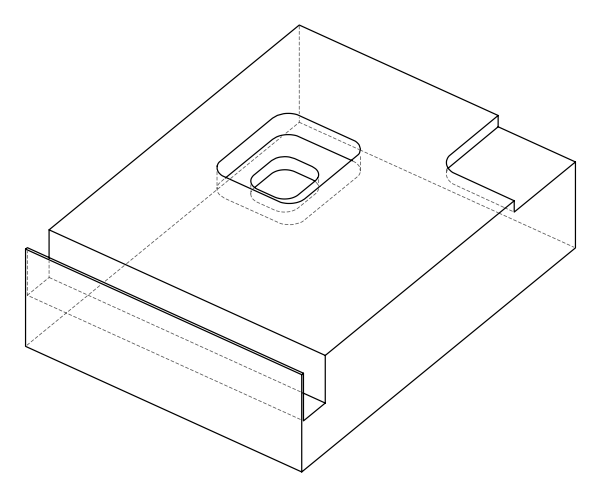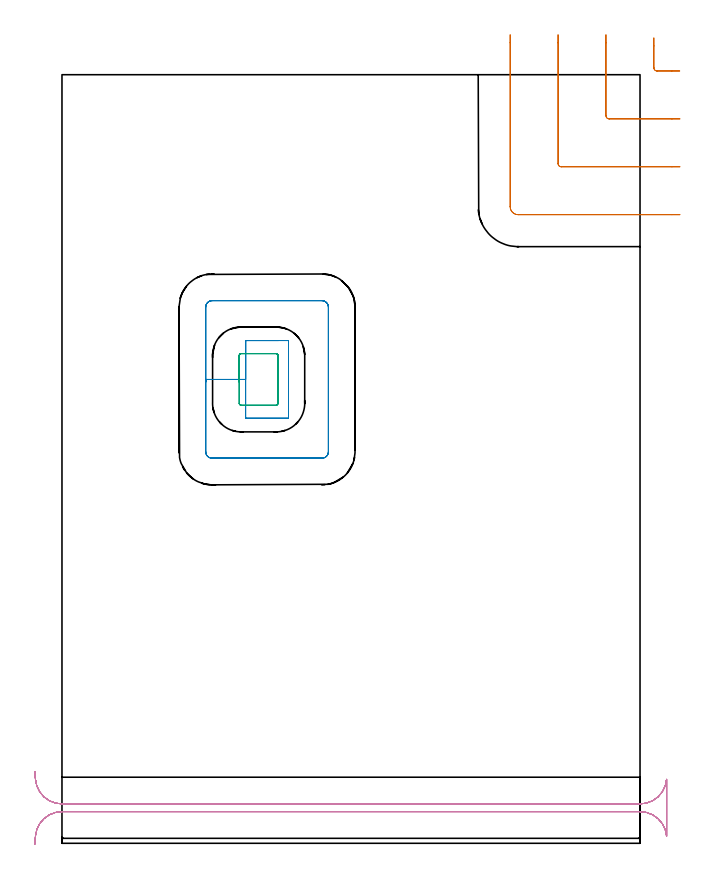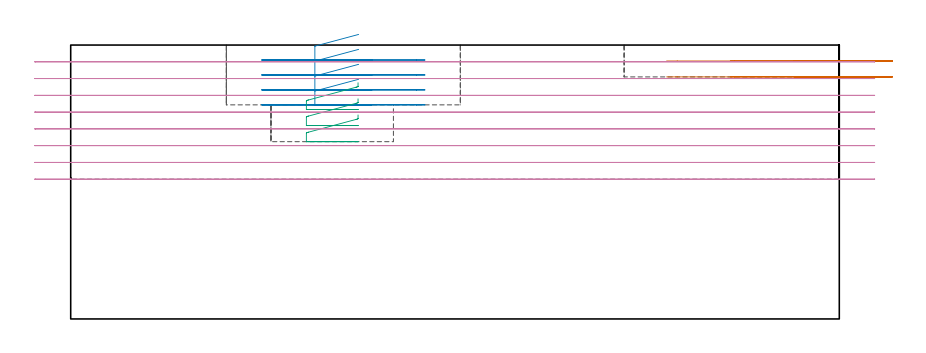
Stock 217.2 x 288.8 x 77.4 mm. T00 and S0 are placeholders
(PLAN: 4 operations, 1 tool changes, 13.6 min)
(1 MILL_CORNER_NOTCH_RECTANGULAR | CORNER_NOTCH_RECTANGULAR | UGT0201_106 | Follow Part, ap 6, ae 75% | 1.38 min | 34917 mm3)
(2 MILL_RECTANGULAR_POCKET | POCKET_RECTANGULAR_STRAIGHT | UGT0201_094 | Follow Part, ap 5, ae 75% | 2.96 min | 86256 mm3)
(3 MILL_RECTANGULAR_POCKET_1 | POCKET_RECTANGULAR_STRAIGHT_1 | UGT0201_094 | Follow Part, ap 5, ae 75% | 0.77 min | 13155 mm3)
(4 MILL_RECTANGULAR_SLOT | SLOT_RECTANGULAR | UGT0201_094 | Follow Part, ap 5, ae 75% | 8.47 min | 188603 mm3)
(TOOL UGT0201_106 | End Mill 24 mm | D24 FL25 Z2)
(TOOL UGT0201_094 | End mill 20 mm | D20 FL38 Z4)
(OP 1 MILL_CORNER_NOTCH_RECTANGULAR)
G17 G21 G94 G90
T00 M6
G54
G17 G0 G90 X222.4 Y302.615 S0 M3
G43 Z87.4 H0
Z72.9
G94 G1 Y299.615 F250.
Y291.395 F500.
G3 X223.595 Y290.2 R1.2
G1 X229.118
X232.118 F250.
G0 Z87.4
X204.4 Y303.8
Z72.9
G1 Y300.8
Y273.395 F500.
G3 X205.595 Y272.2 R1.2
G1 X229.2
X232.2 F250.
G0 Z87.4
X186.4 Y303.8
Z72.9
G1 Y300.8
Y255.396 F500.
G3 X187.596 Y254.2 R1.2
G1 X229.2
X232.2 F250.
G0 Z87.4
X168.4 Y303.8
Z72.9
G1 Y300.8
Y239.2 F500.
G3 X171.4 Y236.2 R3.
G1 X229.2
X232.2 F250.
G0 Z87.4
X222.4 Y302.615
Z68.4
G1 Y299.615
Y291.395 F500.
G3 X223.595 Y290.2 R1.2
G1 X229.118
X232.118 F250.
G0 Z87.4
X204.4 Y303.8
Z68.4
G1 Y300.8
Y273.395 F500.
G3 X205.595 Y272.2 R1.2
G1 X229.2
X232.2 F250.
G0 Z87.4
X186.4 Y303.8
Z68.4
G1 Y300.8
Y255.396 F500.
G3 X187.596 Y254.2 R1.2
G1 X229.2
X232.2 F250.
G0 Z87.4
X168.4 Y303.8
Z68.4
G1 Y300.8
Y239.2 F500.
G3 X171.4 Y236.2 R3.
G1 X229.2
X232.2 F250.
G0 Z87.4
M5
M2
(OP 2 MILL_RECTANGULAR_POCKET)
G17 G21 G94 G90
T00 M6
G54
G17 G0 G90 X81.364 Y188.9 S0 M3
G43 Z87.4 H0
Z80.4
G94 G1 X69. Z77.087 F250.
Y174.3 Z73.175
Y159.7 F500.
X85.1
Y188.9
X69.
Y174.3
X54.
Y147.1
G3 X56.4 Y144.7 R2.4
G1 X97.7
G3 X100.1 Y147.1 R2.4
G1 Y201.5
G3 X97.7 Y203.9 R2.4
G1 X56.4
G3 X54. Y201.5 R2.4
G1 Y174.3
Y173.3
G0 X81.364 Y188.9 Z76.175
G1 X69. Z72.862 F250.
Y174.3 Z68.95
Y159.7 F500.
X85.1
Y188.9
X69.
Y174.3
X54.
Y147.1
G3 X56.4 Y144.7 R2.4
G1 X97.7
G3 X100.1 Y147.1 R2.4
G1 Y201.5
G3 X97.7 Y203.9 R2.4
G1 X56.4
G3 X54. Y201.5 R2.4
G1 Y174.3
Y173.3
G0 X81.364 Y188.9 Z71.95
G1 X69. Z68.637 F250.
Y174.3 Z64.725
Y159.7 F500.
X85.1
Y188.9
X69.
Y174.3
X54.
Y147.1
G3 X56.4 Y144.7 R2.4
G1 X97.7
G3 X100.1 Y147.1 R2.4
G1 Y201.5
G3 X97.7 Y203.9 R2.4
G1 X56.4
G3 X54. Y201.5 R2.4
G1 Y174.3
Y173.3
G0 X81.364 Y188.9 Z67.725
G1 X69. Z64.412 F250.
Y174.3 Z60.5
Y159.7 F500.
X85.1
Y188.9
X69.
Y174.3
X54.
Y147.1
G3 X56.4 Y144.7 R2.4
G1 X97.7
G3 X100.1 Y147.1 R2.4
G1 Y201.5
G3 X97.7 Y203.9 R2.4
G1 X56.4
G3 X54. Y201.5 R2.4
G1 Y174.3
Y173.3
G0 Z87.4
M5
M2
(OP 3 MILL_RECTANGULAR_POCKET_1)
G17 G21 G94 G90
T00 M6
G54
G17 G0 G90 X81.2 Y179.528 S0 M3
G43 Z87.4 H0
Z66.75
G94 G1 Y183.3 Z65.739 F250.
Y183.384 Z65.717
X81.134 Y183.608 Z65.654
X80.999 Y183.799 Z65.592
X80.808 Y183.934 Z65.529
X80.584 Y184. Z65.466
X67.216 Z61.885
X66.992 Y183.934 Z61.822
X66.801 Y183.799 Z61.759
X66.666 Y183.608 Z61.697
X66.6 Y183.384 Z61.634
Y174.3 Z59.2
Y165.3 F500.
G3 X67.3 Y164.6 R0.7
G1 X80.5
G3 X81.2 Y165.3 R0.7
G1 Y183.3
G3 X80.5 Y184. R0.7
G1 X67.3
G3 X66.6 Y183.3 R0.7
G1 Y174.3
Y173.3
G0 X81.2 Y179.528 Z62.2
G1 Y183.3 Z61.189 F250.
Y183.384 Z61.167
X81.134 Y183.608 Z61.104
X80.999 Y183.799 Z61.042
X80.808 Y183.934 Z60.979
X80.584 Y184. Z60.916
X67.216 Z57.335
X66.992 Y183.934 Z57.272
X66.801 Y183.799 Z57.209
X66.666 Y183.608 Z57.147
X66.6 Y183.384 Z57.084
Y174.3 Z54.65
Y165.3 F500.
G3 X67.3 Y164.6 R0.7
G1 X80.5
G3 X81.2 Y165.3 R0.7
G1 Y183.3
G3 X80.5 Y184. R0.7
G1 X67.3
G3 X66.6 Y183.3 R0.7
G1 Y174.3
Y173.3
G0 X81.2 Y179.528 Z57.65
G1 Y183.3 Z56.639 F250.
Y183.384 Z56.617
X81.134 Y183.608 Z56.554
X80.999 Y183.799 Z56.492
X80.808 Y183.934 Z56.429
X80.584 Y184. Z56.366
X67.216 Z52.785
X66.992 Y183.934 Z52.722
X66.801 Y183.799 Z52.659
X66.666 Y183.608 Z52.597
X66.6 Y183.384 Z52.534
Y174.3 Z50.1
Y165.3 F500.
G3 X67.3 Y164.6 R0.7
G1 X80.5
G3 X81.2 Y165.3 R0.7
G1 Y183.3
G3 X80.5 Y184. R0.7
G1 X67.3
G3 X66.6 Y183.3 R0.7
G1 Y174.3
Y173.3
G0 Z87.4
M5
M2
(OP 4 MILL_RECTANGULAR_SLOT)
G17 G21 G94 G90
T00 M6
G54
G17 G0 G90 X-10.202 Y-0.317 S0 M3
G43 Z87.4 H0
Z72.662
G94 G1 X-9.97 Y2.674 F250.
G2 X0. Y11.9 R10. F500.
G1 X217.2
G2 X227.17 Y2.674 R10.
G1 X227.2
Y24.026
X227.17
G2 X217.2 Y14.8 R10.
G1 X0.
G2 X-9.97 Y24.026 R10.
G1 X-10.202 Y27.017 F250.
G0 Y-0.317 Z67.925
G1 X-9.97 Y2.674
G2 X0. Y11.9 R10. F500.
G1 X217.2
G2 X227.17 Y2.674 R10.
G1 X227.2
Y24.026
X227.17
G2 X217.2 Y14.8 R10.
G1 X0.
G2 X-9.97 Y24.026 R10.
G1 X-10.202 Y27.017 F250.
G0 Y-0.317 Z63.187
G1 X-9.97 Y2.674
G2 X0. Y11.9 R10. F500.
G1 X217.2
G2 X227.17 Y2.674 R10.
G1 X227.2
Y24.026
X227.17
G2 X217.2 Y14.8 R10.
G1 X0.
G2 X-9.97 Y24.026 R10.
G1 X-10.202 Y27.017 F250.
G0 Y-0.317 Z58.45
G1 X-9.97 Y2.674
G2 X0. Y11.9 R10. F500.
G1 X217.2
G2 X227.17 Y2.674 R10.
G1 X227.2
Y24.026
X227.17
G2 X217.2 Y14.8 R10.
G1 X0.
G2 X-9.97 Y24.026 R10.
G1 X-10.202 Y27.017 F250.
G0 Y-0.317 Z53.712
G1 X-9.97 Y2.674
G2 X0. Y11.9 R10. F500.
G1 X217.2
G2 X227.17 Y2.674 R10.
G1 X227.2
Y24.026
X227.17
G2 X217.2 Y14.8 R10.
G1 X0.
G2 X-9.97 Y24.026 R10.
G1 X-10.202 Y27.017 F250.
G0 Y-0.317 Z48.975
G1 X-9.97 Y2.674
G2 X0. Y11.9 R10. F500.
G1 X217.2
G2 X227.17 Y2.674 R10.
G1 X227.2
Y24.026
X227.17
G2 X217.2 Y14.8 R10.
G1 X0.
G2 X-9.97 Y24.026 R10.
G1 X-10.202 Y27.017 F250.
G0 Y-0.317 Z44.237
G1 X-9.97 Y2.674
G2 X0. Y11.9 R10. F500.
G1 X217.2
G2 X227.17 Y2.674 R10.
G1 X227.2
Y24.026
X227.17
G2 X217.2 Y14.8 R10.
G1 X0.
G2 X-9.97 Y24.026 R10.
G1 X-10.202 Y27.017 F250.
G0 Y-0.317 Z39.5
G1 X-9.97 Y2.674
G2 X0. Y11.9 R10. F500.
G1 X217.2
G2 X227.17 Y2.674 R10.
G1 X227.2
Y24.026
X227.17
G2 X217.2 Y14.8 R10.
G1 X0.
G2 X-9.97 Y24.026 R10.
G1 X-10.202 Y27.017 F250.
G0 Z87.4
M5
M2
